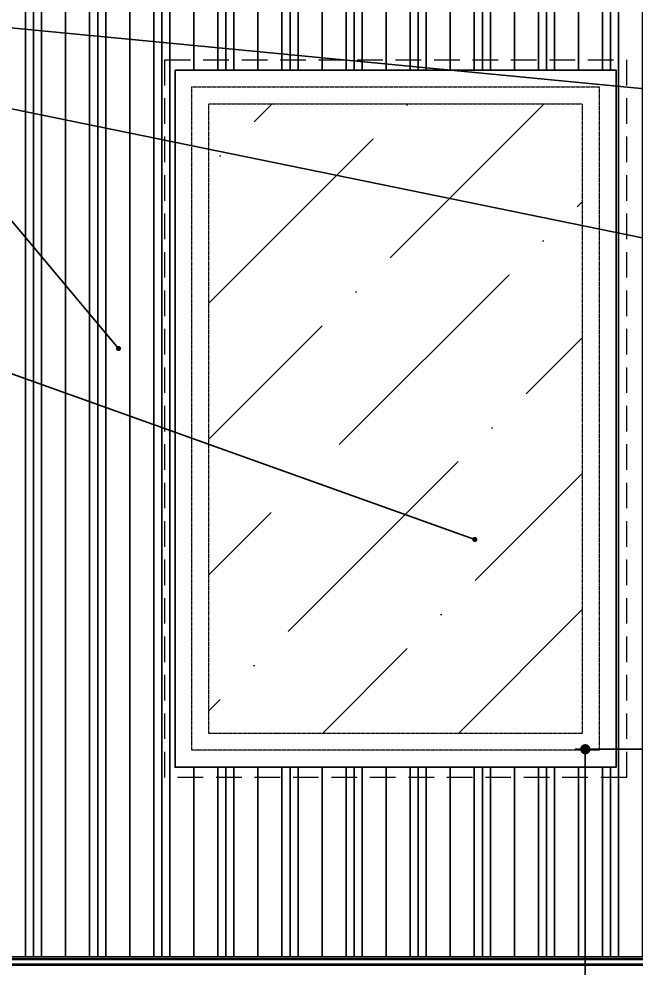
# Model space of a CAD drawing. Header units: inches. Extents: x 274057 to 444617, y 490067 to 635630.
# Drawn here: x 367956 to 369159, y 517278 to 519129 of the extents above; entities that cross this region are included whole.
import ezdxf

# ---------------------------------------------------------------- set-up
doc = ezdxf.new("R2010")
doc.units = ezdxf.units.IN
doc.header["$MEASUREMENT"] = 0
doc.linetypes.add('HIDDEN', pattern=[0.375, 0.25, -0.125])
doc.layers.add('CQ Architectural Window', color=8, linetype='HIDDEN', lineweight=18)
doc.layers.add('Glass', color=4, linetype='Continuous', lineweight=0)
for name, color, linetype in [('CQ curtains and frames', 252, 'Continuous'), ('CQ Grg Gypsum', 41, 'Continuous'), ('CQ PANEL DIMENSION', 1, 'Continuous'), ('CQ section wall', 3, 'Continuous'), ('CQ Wood plan', 23, 'Continuous'), ('CQ_callout', 34, 'Continuous')]:
    doc.layers.add(name, color=color, linetype=linetype)
doc.styles.get("Standard").update_dxf_attribs({"font": 'arial.ttf'})
doc.dimstyles.new('CQ 20', dxfattribs={"dimscale": 0.2, "dimtxt": 150, "dimasz": 100, "dimexe": 100, "dimexo": 20, "dimgap": 80, "dimtad": 1, "dimdec": 0, "dimzin": 0, "dimdsep": 46, "dimtxsty": 'Standard', "dimblk": 'DOT', "dimcen": 100, "dimclrd": 1, "dimclre": 1, "dimclrt": 3, "dimadec": 0, "dimazin": 0, "dimtfac": 1, "dimtdec": 0, "dimtofl": 0, "dimtmove": 0, "dimatfit": 3, "dimfxl": 1, "dimtolj": 1, "dimtzin": 0, "dimlwd": -1, "dimarcsym": 0})
doc.dimstyles.get("Standard").update_dxf_attribs({"dimtxt": 0.18, "dimasz": 0.18, "dimexe": 0.18, "dimexo": 0.0625, "dimgap": 0.09, "dimtad": 0, "dimtih": 1, "dimtoh": 1, "dimdec": 4, "dimzin": 0, "dimdsep": 46, "dimtxsty": 'Standard', "dimcen": 0.09, "dimadec": 0, "dimazin": 0, "dimtfac": 1, "dimtdec": 4, "dimtofl": 0, "dimtmove": 0, "dimatfit": 3, "dimfxl": 1, "dimtolj": 1, "dimtzin": 0, "dimarcsym": 0})

# ---------------------------------------------------------------- blocks, each defined once
blk = doc.blocks.new('_Dot')
at = {"color": 0, "linetype": 'ByBlock', "lineweight": -2}
blk.add_line((-0.5, 0), (-1, 0), dxfattribs=at)
at = {"color": 0, "linetype": 'ByBlock', "const_width": 0.5}
blk.add_lwpolyline([(-0.25, 0, 1), (0.25, 0, 1)], format="xyb", close=True, dxfattribs=at)
blk = doc.blocks.new('*D272')
at = {"layer": 'CQ PANEL DIMENSION', "color": 1, "lineweight": -2, "transparency": 16777216}
for p, q in [((369262.3, 517704.3), (369040.2, 517704.3)), ((369262.3, 516399.3), (369040.2, 516399.3))]:
    blk.add_line(p, q, dxfattribs=at)
at = {"layer": 'CQ PANEL DIMENSION', "color": 1, "transparency": 16777216}
blk.add_line((369060.2, 517684.3), (369060.2, 516419.3), dxfattribs=at)
at = {"layer": 'Defpoints', "color": 0, "transparency": 16777216}
for p in [(369266.3, 517704.3, 0), (369060.2, 516399.3), (369266.3, 516399.3, 0)]:
    blk.add_point(p, dxfattribs=at)
at = {"layer": 'CQ PANEL DIMENSION', "color": 1, "transparency": 16777216, "xscale": 20, "yscale": 20, "zscale": 20}
for p, rotation in [((369060.2, 517704.3), 90), ((369060.2, 516399.3), 270)]:
    blk.add_blockref('_Dot', p, dxfattribs=dict(at, rotation=rotation))
at = {"layer": 'CQ PANEL DIMENSION', "color": 3, "transparency": 16777216, "insert": (369028.9, 517051.8), "char_height": 30, "attachment_point": 5, "rotation": 90}
blk.add_mtext('\\A1;1305', dxfattribs=at)

msp = doc.modelspace()

# ---------------------------------------------------------------- hatches: boundary and pattern name
at = {"layer": 'CQ curtains and frames', "linetype": 'ByBlock', "ltscale": 200}
h = msp.add_hatch(dxfattribs=at)
h.set_pattern_fill('PLASTI,_O', color=256, scale=500, angle=90)
h.set_pattern_definition([(90, (0, 0), (-125, 8e-15), []), (90, (-15.62, 1e-15), (-125, 8e-15), []), (90, (-31.25, 2e-15), (-125, 8e-15), []), (90, (-78.12, 5e-15), (-125, 8e-15), [])])
edge = h.paths.add_edge_path()
edge.add_line((373323.4, 519299.5), (367719.9, 519299.3))
edge.add_line((367719.9, 519299.3), (367719.9, 517299.2))
edge.add_line((367719.9, 517299.2), (369386.3, 517299.2))
edge.add_line((369386.3, 517299.2), (369386.3, 518899.3))
edge.add_line((369386.3, 518899.3), (369366.3, 518899.3))
edge.add_line((369366.3, 518899.3), (369356.3, 519036.8))
edge.add_line((369356.3, 519036.8), (369344.8, 519036.8))
edge.add_line((369344.8, 519036.8), (369344.8, 519054))
edge.add_line((369344.8, 519054), (369333.3, 519054))
edge.add_arc((369295.7, 519066.3), 39.5, 341.9049, 445.5472)
edge.add_line((369298.8, 519105.7), (369298.8, 519123))
edge.add_line((369298.8, 519123), (371733.8, 519123))
edge.add_line((371733.8, 519123), (371733.8, 519105.7))
edge.add_arc((371734.7, 519069.9), 35.8, 91.5213, 206.3371)
edge.add_line((371702.6, 519054), (371687.8, 519054))
edge.add_line((371687.8, 519054), (371687.8, 519036.8))
edge.add_line((371687.8, 519036.8), (371676.3, 519036.8))
edge.add_line((371676.3, 519036.8), (371676.3, 518979.3))
edge.add_line((371676.3, 518979.3), (371666.3, 518979.3))
edge.add_line((371666.3, 518979.3), (371666.3, 518899.3))
edge.add_line((371666.3, 518899.3), (371644.2, 518899.3))
edge.add_line((371644.2, 518899.3), (371646.3, 517299))
edge.add_line((371646.3, 517299), (373323.4, 517299.3))
edge.add_line((373323.4, 517299.3), (373323.4, 519299.5))
h.paths.add_polyline_path([(371872.3, 519029.3), (372732.3, 519029.3), (372732.3, 517669.3), (371872.3, 517669.3)], flags=16)
h.paths.add_polyline_path([(369120.3, 517669.3), (368260.3, 517669.3), (368260.3, 519029.3), (369120.3, 519029.3)], flags=16)
at = {"layer": 'Glass', "lineweight": 0}
h = msp.add_hatch(dxfattribs=at)
h.set_pattern_fill('ANSI36', color=4, scale=1500)
h.set_pattern_definition([(45, (-3612, 0), (99.43689, 364.601934), [468.75, -93.75, 0, -93.75])])
h.paths.add_polyline_path([(368326.3, 517735.3), (369054.3, 517735.3), (369054.3, 518963.3), (368326.3, 518963.3)])

# ---------------------------------------------------------------- linework, layer by layer
at = {"layer": 'CQ Architectural Window'}
for points in [[(368293.3, 518996.3), (369087.3, 518996.3), (369087.3, 517702.3), (368293.3, 517702.3)], [(368326.3, 518963.3), (369054.3, 518963.3), (369054.3, 517735.3), (368326.3, 517735.3)]]:
    msp.add_lwpolyline(points, close=True, dxfattribs=at)
at = {"layer": 'CQ Grg Gypsum'}
msp.add_lwpolyline([(368260.3, 519029.3), (369120.3, 519029.3), (369120.3, 517669.3), (368260.3, 517669.3)], close=True, dxfattribs=at)
at = {"layer": 'CQ section wall', "color": 8, "linetype": 'HIDDEN', "lineweight": 0, "ltscale": 200}
msp.add_lwpolyline([(368240.3, 519049.3), (369140.3, 519049.3), (369140.3, 517649.3), (368240.3, 517649.3)], close=True, dxfattribs=at)
at = {"layer": 'CQ Wood plan', "lineweight": 0}
for p, q in [((369386.3, 517299.2, -0.1), (367703.3, 517299.2, -0.1)), ((369386.3, 517296.2, -0.1), (367792.7, 517296.2, -0.1)), ((369386.3, 517293.2, -0.1), (367792.7, 517293.2, -0.1)), ((369386.3, 517285.2, -0.1), (367792.7, 517285.2, -0.1)), ((369386.3, 517282.2, -0.1), (367792.7, 517282.2, -0.1))]:
    msp.add_line(p, q, dxfattribs=at)

# ---------------------------------------------------------------- dimensions: what is measured, and where the dimension line sits
at = {"layer": 'CQ PANEL DIMENSION'}
dim = msp.add_linear_dim(base=(369060.2, 516399.3), p1=(369266.3, 517704.3, 0), p2=(369266.3, 516399.3, 0), angle=90, dimstyle='CQ 20', override={"dimtmove": 1}, dxfattribs=at)
dim.commit()
dim.dimension.update_dxf_attribs({"geometry": '*D272', "text_midpoint": (369028.9, 517051.8)})

# ---------------------------------------------------------------- leaders
at = {"layer": 'CQ_callout'}
for points in [[(369471.3, 518964.4), (367876.5, 519117.9), (366548, 519117.9)], [(369471.3, 518640.1), (367876.5, 518966.7), (366548, 518966.7)], [(368150.1, 518486.1), (367876.5, 518812.7), (366548, 518812.7)], [(368844.7, 518113.5), (367933, 518440.1), (366604.5, 518440.1)]]:
    msp.add_leader(points, dimstyle='Standard', override={"dimasz": 10, "dimldrblk": 'Dot', "dimfxl": 0.1, "dimarcsym": 2}, dxfattribs=at)

doc.saveas('drawing.dxf')
